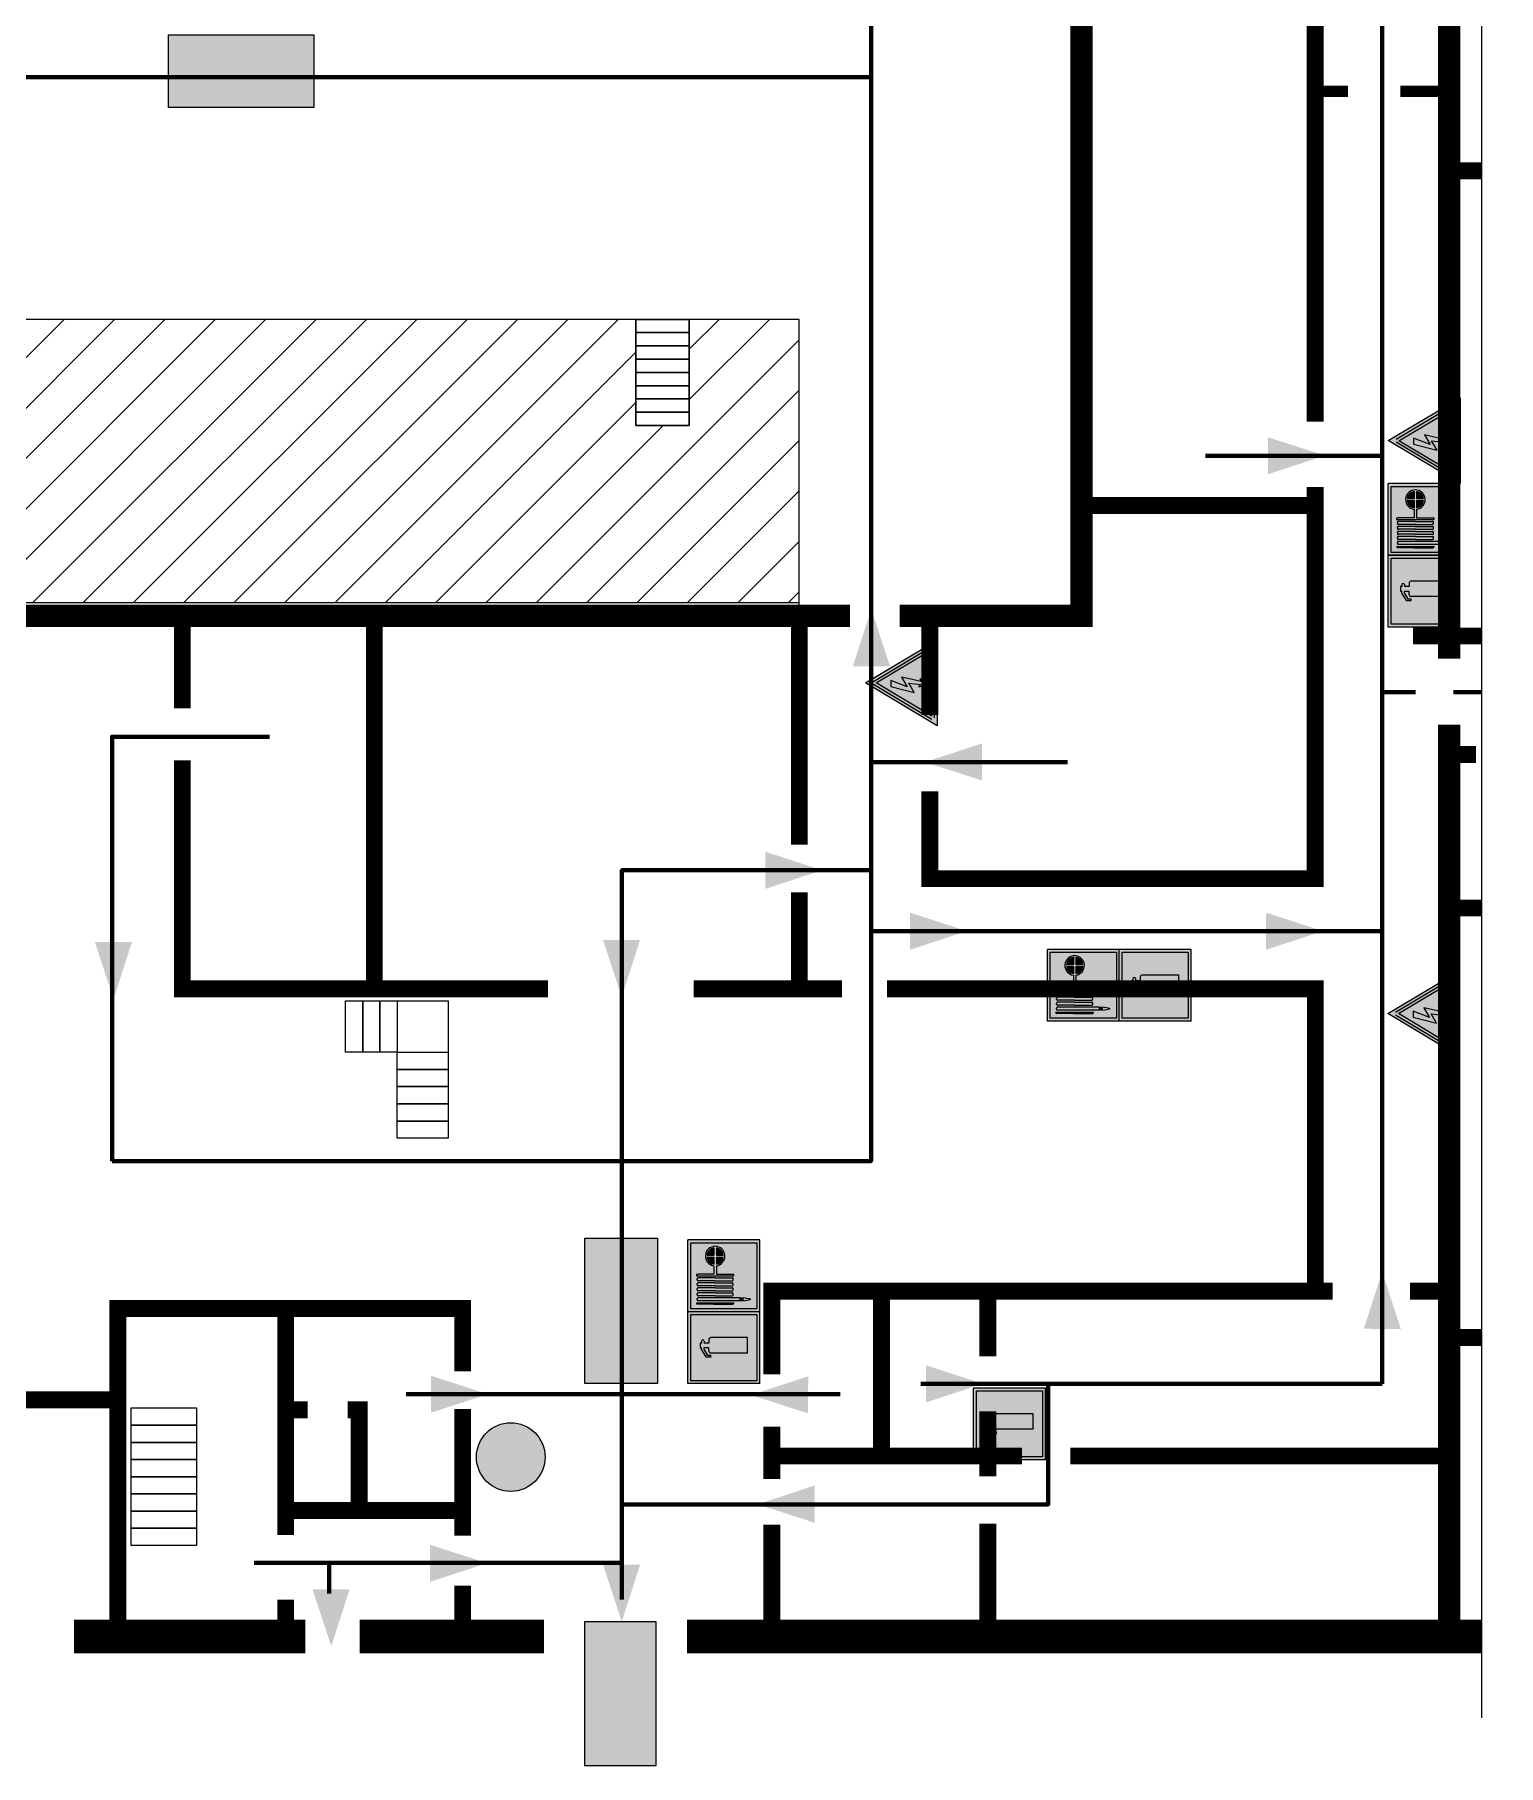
# Model space of a CAD drawing. Header units: millimetres. Extents: x 13114 to 67229, y 22859 to 38520.
# Drawn here: x 18001.1 to 18165.5, y 31716.7 to 31911.1 of the extents above; entities that cross this region are included whole.
import ezdxf

# ---------------------------------------------------------------- set-up
doc = ezdxf.new("R2010")
doc.units = ezdxf.units.MM
doc.linetypes.add('{ Wide Dash }', pattern=[12, 4, -2, 4, -2])
doc.layers.add('План_Штампы', color=7, linetype='Continuous')

# ---------------------------------------------------------------- blocks, each defined once
blk = doc.blocks.new('A$C7B8C2D5B')
at = {"lineweight": 0}
h = blk.add_hatch(color=5, dxfattribs=at)
h.dxf.hatch_style = 1
h.paths.add_polyline_path([(1.397, -3.024, 1), (-2.112, -3.024, 1)])
at = {"color": 5, "lineweight": 0}
blk.add_circle((-0.358, -3.024), 1.755, dxfattribs=at)
blk = doc.blocks.new('A$C32E8229D')
at = {"true_color": 0xffffff}
blk.add_hatch(color=7, dxfattribs=at).paths.add_polyline_path([(0, 0), (0, -8), (16, -8), (16, 0)])
h = blk.add_hatch(color=126)
h.paths.add_polyline_path([(0.2, -0.2), (15.8, -0.2), (15.8, -7.8), (0.2, -7.8)])
h.paths.add_polyline_path([(13.49, -2.05), (12.08, -2.05), (11.37, -2.63, 0.162397), (11.29, -2.84), (11.29, -3.63), (10.35, -3.63), (10.35, -4.05), (11.68, -4.05), (11.68, -3.48), (12.26, -4.28), (11.29, -5.1), (11.29, -6.78), (11.85, -6.78), (11.85, -5.44), (12.8, -4.64), (12.8, -5.94), (14.46, -5.94), (14.46, -5.39), (13.45, -5.39), (13.45, -3.97), (12.46, -2.59), (13.15, -2.59), (13.69, -3.34), (14.18, -3)], flags=16)
h.paths.add_polyline_path([(10.74, -1.82, 1), (11.8, -1.82, 1)], flags=16)
h.paths.add_polyline_path([(9.39, -3.59), (5.99, -3.59), (6.56, -3.03), (5.91, -3.03), (5.1, -3.83), (5.91, -4.64), (6.56, -4.64), (5.99, -4.09), (9.39, -4.09)], flags=16)
h.paths.add_polyline_path([(4.29, -1.08), (1.72, -1.08), (1.72, -6.6), (4.29, -6.6)], flags=16)
at = {"color": 126}
blk.add_lwpolyline([(16, -8), (0, -8), (0, 0), (16, 0)], close=True, dxfattribs=at)
blk = doc.blocks.new('A$C7B4425F7')
at = {"true_color": 0xffffff}
blk.add_hatch(color=7, dxfattribs=at).paths.add_polyline_path([(0, 0), (-16, 0), (-16, -8), (0, -8)])
h = blk.add_hatch(color=126)
h.paths.add_polyline_path([(-0.2, -0.2), (-15.8, -0.2), (-15.8, -7.8), (-0.2, -7.8)])
h.paths.add_polyline_path([(-11.76, -2.03), (-11.76, -3.66), (-11.17, -3.66, -0.568275), (-11.17, -6.18), (-12.58, -6.18), (-12.58, -2.03)], flags=16)
h.paths.add_polyline_path([(-13.33, -4.12, -0.495768), (-13.59, -6.18), (-15.03, -6.18), (-15.03, -2.03), (-13.59, -2.03, -0.487973)], flags=16)
h.paths.add_polyline_path([(-10.25, -2.03), (-9.48, -2.03), (-9.48, -6.18), (-10.25, -6.18)], flags=16)
h.paths.add_polyline_path([(-13.84, -3.69), (-14.24, -3.69), (-14.24, -3.03), (-13.9, -3.03, -0.692621)], flags=0)
h.paths.add_polyline_path([(-9.15, -2.03), (-8.4, -2.03), (-8.04, -3.07), (-7.68, -2.03), (-6.93, -2.03), (-7.64, -4.1), (-6.93, -6.18), (-7.68, -6.18), (-8.04, -5.14), (-8.4, -6.18), (-9.15, -6.18), (-8.44, -4.1)], flags=16)
h.paths.add_polyline_path([(-11.76, -4.46), (-11.42, -4.46, -0.692621), (-11.36, -5.12), (-11.76, -5.12)], flags=0)
h.paths.add_polyline_path([(-13.9, -5.2), (-14.24, -5.2), (-14.24, -4.55), (-13.84, -4.55, -0.708038)], flags=0)
edge = h.paths.add_edge_path(flags=16)
edge.add_ellipse((-5.51, -4.08), major_axis=(0, 2.05), ratio=0.586184, start_angle=0, end_angle=360)
edge = h.paths.add_edge_path(flags=0)
edge.add_ellipse((-5.51, -4.08), major_axis=(0, 1.14), ratio=0.454828, start_angle=0, end_angle=360)
h.paths.add_polyline_path([(-4.13, -4.96, 0.377264), (-3.48, -4.52, 0.0555), (-3.16, -2.03), (-1.66, -2.03), (-1.66, -4.96), (-0.96, -4.96), (-0.96, -7.01), (-1.75, -7.01), (-1.75, -6.18), (-3.3, -6.18), (-3.3, -7.02), (-4.13, -7.02)], flags=16)
h.paths.add_polyline_path([(-2.73, -2.91), (-2.28, -2.91), (-2.28, -4.96), (-3.05, -4.96, 0.079136)], flags=0)
at = {"color": 126}
blk.add_lwpolyline([(-16, -8), (0, -8), (0, 0), (-16, 0)], close=True, dxfattribs=at)
blk = doc.blocks.new('A$C3AD82952')
at = {"true_color": 0xf5f5ff}
h = blk.add_hatch(color=7, dxfattribs=at)
h.dxf.hatch_style = 1
h.paths.add_polyline_path([(8.21, 8.73, 0.414214), (7.89, 9.05), (7.22, 9.05), (7.22, 9.92), (7.59, 9.92, 1), (7.57, 10.36), (7.22, 10.36), (7.22, 10.6), (6.43, 10.6), (6.43, 10.36), (6.01, 10.36), (4.74, 9.59), (4.74, 8.69), (4.98, 8.73), (4.98, 9.26), (6.12, 9.91), (6.43, 9.91), (6.43, 9.05), (5.76, 9.05, 0.414214), (5.44, 8.73), (5.44, 2.2), (8.21, 2.2)], flags=0)
h.paths.add_polyline_path([(12.8, 12.8), (0, 12.8), (0, 0), (12.8, 0)])
h.paths.add_polyline_path([(0.51, 12.29), (12.29, 12.29), (12.29, 0.51), (0.51, 0.51)], flags=16)
h.paths.add_polyline_path([(4.74, 9.59), (6.01, 10.36), (6.43, 10.36), (6.43, 10.6), (7.22, 10.6), (7.22, 10.36), (7.59, 10.36, -0.94586), (7.59, 9.92), (7.22, 9.92), (7.22, 9.05), (7.89, 9.05, -0.414214), (8.21, 8.73), (8.21, 2.2), (5.44, 2.2), (5.44, 8.73, -0.414214), (5.76, 9.05), (6.43, 9.05), (6.43, 9.91), (6.12, 9.91), (4.98, 9.26), (4.98, 8.73), (4.74, 8.69)], flags=0)
h = blk.add_hatch(color=242)
h.dxf.hatch_style = 1
h.paths.add_polyline_path([(12.29, 12.29), (0.51, 12.29), (0.51, 0.51), (12.29, 0.51)])
h.paths.add_polyline_path([(4.74, 8.69), (4.74, 9.59), (6.01, 10.36), (6.43, 10.36), (6.43, 10.6), (7.22, 10.6), (7.22, 10.36), (7.59, 10.36, -0.94586), (7.59, 9.92), (7.22, 9.92), (7.22, 9.05), (7.89, 9.05, -0.414214), (8.21, 8.73), (8.21, 2.2), (5.44, 2.2), (5.44, 8.73, -0.414214), (5.76, 9.05), (6.43, 9.05), (6.43, 9.91), (6.12, 9.91), (4.98, 9.26), (4.98, 8.73)], flags=16)
h = blk.add_hatch(color=7, dxfattribs=at)
h.dxf.hatch_style = 1
h.paths.add_polyline_path([(8.21, 8.73, 0.414214), (7.89, 9.05), (7.22, 9.05), (7.22, 9.92), (7.59, 9.92, 1), (7.57, 10.36), (7.22, 10.36), (7.22, 10.6), (6.43, 10.6), (6.43, 10.36), (6.01, 10.36), (4.74, 9.59), (4.74, 8.69), (4.98, 8.73), (4.98, 9.26), (6.12, 9.91), (6.43, 9.91), (6.43, 9.05), (5.76, 9.05, 0.414214), (5.44, 8.73), (5.44, 2.2), (8.21, 2.2)])
at = {"color": 242, "lineweight": 5}
for p, q in [((0, 0), (0, 12.8)), ((0, 12.8), (12.8, 12.8)), ((12.8, 0), (12.8, 12.8)), ((6.01, 10.36), (4.74, 9.59)), ((4.74, 9.59), (4.74, 8.69)), ((4.98, 9.26), (6.12, 9.91)), ((4.98, 8.73), (4.98, 9.26)), ((6.01, 10.36), (6.43, 10.36)), ((6.12, 9.91), (6.43, 9.91)), ((7.22, 10.6), (6.43, 10.6)), ((6.43, 10.6), (6.43, 10.36)), ((6.43, 9.91), (6.43, 9.05)), ((7.22, 10.36), (7.22, 10.6)), ((7.59, 10.36), (7.22, 10.36)), ((7.22, 9.05), (7.22, 9.92)), ((7.59, 9.92), (7.22, 9.92)), ((4.74, 8.69), (4.98, 8.73)), ((5.44, 2.2), (5.44, 8.73)), ((5.76, 9.05), (6.43, 9.05)), ((7.89, 9.05), (7.22, 9.05)), ((8.21, 2.2), (8.21, 8.73)), ((0, 0), (12.8, 0)), ((5.44, 2.2), (8.21, 2.2))]:
    blk.add_line(p, q, dxfattribs=at)
blk.add_lwpolyline([(0.51, 12.29), (12.29, 12.29), (12.29, 0.51), (0.51, 0.51)], close=True, dxfattribs=at)
for centre, radius, start, end in [((7.58, 10.14), 0.223, 273.1875, 86.8125), ((5.76, 8.73), 0.32, 90, 180), ((7.89, 8.73), 0.32, 0, 90)]:
    blk.add_arc(centre, radius, start, end, dxfattribs=at)
blk = doc.blocks.new('A$C37112FD5')
at = {"true_color": 0xf5f5ff}
h = blk.add_hatch(color=7, dxfattribs=at)
h.dxf.hatch_style = 1
h.paths.add_polyline_path([(12.8, -7.4), (0, -7.4), (0, -20.2), (12.8, -20.2)])
h.paths.add_polyline_path([(12.29, -7.91), (12.29, -19.69), (0.51, -19.69), (0.51, -7.91)], flags=16)
h.paths.add_polyline_path([(4.98, -9.04, -0.42597), (5.17, -9.22), (5.17, -12.25), (5.17, -15.29, -0.432244), (4.98, -15.47), (4.83, -15.47, -0.42597), (4.64, -15.29), (4.64, -12.25), (4.64, -9.22, -0.432244), (4.83, -9.04)], flags=0)
h.paths.add_polyline_path([(4.28, -9.22), (4.28, -12.25), (4.28, -15.29, -0.432244), (4.09, -15.47), (3.94, -15.47, -0.42597), (3.75, -15.29), (3.75, -12.25), (3.75, -9.22, -0.432244), (3.94, -9.04), (4.09, -9.04, -0.42597)], flags=0)
h.paths.add_polyline_path([(5.72, -9.04), (5.87, -9.04, -0.42597), (6.06, -9.22), (6.06, -12.25), (6.06, -15.29, -0.432244), (5.87, -15.47), (5.72, -15.47, -0.42597), (5.53, -15.29), (5.53, -12.25), (5.53, -9.22, -0.432244)], flags=0)
h.paths.add_polyline_path([(6.42, -8.9), (6.5, -8.9, -0.42597), (6.69, -9.08), (6.69, -12.03), (8.21, -12.03, -15.824349), (8.21, -12.47), (6.69, -12.47), (6.69, -15.42, -0.432244), (6.5, -15.6), (6.42, -15.6)], flags=0)
h.paths.add_polyline_path([(3.39, -9.22), (3.39, -12.25), (3.39, -15.29, -0.432244), (3.2, -15.47), (3.05, -15.47, -0.42597), (2.85, -15.29), (2.85, -12.25), (2.85, -9.22, -0.432244), (3.05, -9.04), (3.2, -9.04, -0.42597)], flags=0)
h.paths.add_polyline_path([(2.5, -9.22), (2.5, -16.71), (1.96, -16.71), (1.96, -9.22, -0.432244), (2.15, -9.04), (2.31, -9.04, -0.42597)], flags=0)
h.paths.add_polyline_path([(1.61, -8.9), (1.61, -15.6), (1.57, -15.6, -0.42597), (1.37, -15.42), (1.37, -12.03), (1.37, -9.09, -0.432244), (1.57, -8.9)], flags=0)
h.paths.add_polyline_path([(9.76, -10.81), (9.76, -12.03), (8.49, -12.03, -0.336371)], flags=0)
h.paths.add_polyline_path([(8.49, -12.47), (9.76, -12.47), (9.76, -13.7, -0.336371)], flags=0)
h.paths.add_polyline_path([(10.11, -10.81, -0.336371), (11.38, -12.03), (10.11, -12.03)], flags=0)
h.paths.add_polyline_path([(10.11, -12.47), (11.38, -12.47, -0.336371), (10.11, -13.7)], flags=0)
h.paths.add_polyline_path([(2.5, -16.84), (2.5, -17.05), (1.97, -17.05), (1.97, -16.84)], flags=0)
h.paths.add_polyline_path([(2.5, -17.24, -0.033778), (2.24, -18.6, -0.033778), (1.97, -17.24)], flags=0)
h = blk.add_hatch(color=242)
h.dxf.hatch_style = 1
h.paths.add_polyline_path([(12.29, -7.91), (0.51, -7.91), (0.51, -19.69), (12.29, -19.69)])
h.paths.add_polyline_path([(6.42, -15.6), (6.42, -8.9), (6.5, -8.9, -0.42597), (6.69, -9.08), (6.69, -12.03), (8.21, -12.03, -15.824349), (8.21, -12.47), (6.69, -12.47), (6.69, -15.42, -0.432244), (6.5, -15.6)], flags=16)
h.paths.add_polyline_path([(5.87, -15.47), (5.72, -15.47, -0.42597), (5.53, -15.29), (5.53, -12.25), (5.53, -9.22, -0.432244), (5.72, -9.04), (5.87, -9.04, -0.42597), (6.06, -9.22), (6.06, -12.25), (6.06, -15.29, -0.432244)], flags=16)
h.paths.add_polyline_path([(4.98, -15.47), (4.83, -15.47, -0.42597), (4.64, -15.29), (4.64, -12.25), (4.64, -9.22, -0.432244), (4.83, -9.04), (4.98, -9.04, -0.42597), (5.17, -9.22), (5.17, -12.25), (5.17, -15.29, -0.432244)], flags=16)
h.paths.add_polyline_path([(4.09, -15.47), (3.94, -15.47, -0.42597), (3.75, -15.29), (3.75, -12.25), (3.75, -9.22, -0.432244), (3.94, -9.04), (4.09, -9.04, -0.42597), (4.28, -9.22), (4.28, -12.25), (4.28, -15.29, -0.432244)], flags=16)
h.paths.add_polyline_path([(3.2, -15.47), (3.05, -15.47, -0.42597), (2.85, -15.29), (2.85, -12.25), (2.85, -9.22, -0.432244), (3.05, -9.04), (3.2, -9.04, -0.42597), (3.39, -9.22), (3.39, -12.25), (3.39, -15.29, -0.432244)], flags=16)
h.paths.add_polyline_path([(2.5, -17.05), (1.97, -17.05), (1.97, -16.84), (2.5, -16.84)], flags=16)
h.paths.add_polyline_path([(2.5, -17.24, -0.033778), (2.24, -18.6, -0.033778), (1.97, -17.24)], flags=16)
h.paths.add_polyline_path([(2.5, -16.71), (1.96, -16.71), (1.96, -9.22, -0.432244), (2.15, -9.04), (2.31, -9.04, -0.42597), (2.5, -9.22)], flags=16)
h.paths.add_polyline_path([(1.61, -15.6), (1.57, -15.6, -0.42597), (1.37, -15.42), (1.37, -12.03), (1.37, -9.09, -0.432244), (1.57, -8.9), (1.61, -8.9)], flags=16)
h.paths.add_polyline_path([(8.49, -12.47), (9.76, -12.47), (9.76, -13.7, -0.336371)], flags=0)
h.paths.add_polyline_path([(10.11, -13.7), (10.11, -12.47), (11.38, -12.47, -0.336371)], flags=0)
h.paths.add_polyline_path([(8.49, -12.03, -0.336371), (9.76, -10.81), (9.76, -12.03)], flags=0)
h.paths.add_polyline_path([(10.11, -12.03), (10.11, -10.81, -0.336371), (11.38, -12.03)], flags=0)
h = blk.add_hatch(color=7, dxfattribs=at)
h.dxf.hatch_style = 1
h.paths.add_polyline_path([(1.61, -8.9), (1.57, -8.9, 0.432244), (1.37, -9.09), (1.37, -12.03), (1.37, -15.42, 0.42597), (1.57, -15.6), (1.61, -15.6)])
h.paths.add_polyline_path([(2.5, -9.22, 0.42597), (2.31, -9.04), (2.15, -9.04, 0.432244), (1.96, -9.22), (1.96, -16.71), (2.5, -16.71)])
h.paths.add_polyline_path([(2.5, -16.84), (1.97, -16.84), (1.97, -17.05), (2.5, -17.05)])
h.paths.add_polyline_path([(2.5, -17.24), (1.97, -17.24, 0.033778), (2.24, -18.6, 0.033778)])
h.paths.add_polyline_path([(3.39, -12.25), (3.39, -9.22, 0.42597), (3.2, -9.04), (3.05, -9.04, 0.432244), (2.85, -9.22), (2.85, -12.25), (2.85, -15.29, 0.42597), (3.05, -15.47), (3.2, -15.47, 0.432244), (3.39, -15.29)])
h.paths.add_polyline_path([(4.28, -12.25), (4.28, -9.22, 0.42597), (4.09, -9.04), (3.94, -9.04, 0.432244), (3.75, -9.22), (3.75, -12.25), (3.75, -15.29, 0.42597), (3.94, -15.47), (4.09, -15.47, 0.432244), (4.28, -15.29)])
h.paths.add_polyline_path([(5.17, -12.25), (5.17, -9.22, 0.42597), (4.98, -9.04), (4.83, -9.04, 0.432244), (4.64, -9.22), (4.64, -12.25), (4.64, -15.29, 0.42597), (4.83, -15.47), (4.98, -15.47, 0.432244), (5.17, -15.29)])
h.paths.add_polyline_path([(6.06, -12.25), (6.06, -9.22, 0.42597), (5.87, -9.04), (5.72, -9.04, 0.432244), (5.53, -9.22), (5.53, -12.25), (5.53, -15.29, 0.42597), (5.72, -15.47), (5.87, -15.47, 0.432244), (6.06, -15.29)])
h.paths.add_polyline_path([(6.69, -12.47), (8.21, -12.47, 15.824349), (8.21, -12.03), (6.69, -12.03), (6.69, -9.08, 0.42597), (6.5, -8.9), (6.42, -8.9), (6.42, -15.6), (6.5, -15.6, 0.432244), (6.69, -15.42)])
h.paths.add_polyline_path([(8.49, -12.47), (9.76, -12.47), (9.76, -13.7, -0.336371)], flags=16)
h.paths.add_polyline_path([(8.49, -12.03, -0.336371), (9.76, -10.81), (9.76, -12.03)], flags=16)
h.paths.add_polyline_path([(10.11, -12.47), (11.38, -12.47, -0.336371), (10.11, -13.7)], flags=16)
h.paths.add_polyline_path([(10.11, -12.03), (10.11, -10.81, -0.336371), (11.38, -12.03)], flags=16)
h = blk.add_hatch(color=242)
h.dxf.hatch_style = 1
h.paths.add_polyline_path([(9.76, -10.81, 0.336371), (8.49, -12.03), (9.76, -12.03)])
h.paths.add_polyline_path([(10.11, -10.81), (10.11, -12.03), (11.38, -12.03, 0.336371)])
h.paths.add_polyline_path([(11.38, -12.47), (10.11, -12.47), (10.11, -13.7, 0.336371)])
h.paths.add_polyline_path([(9.76, -12.47), (8.49, -12.47, 0.336371), (9.76, -13.7)])
at = {"color": 242, "lineweight": 5}
for p, q in [((0, -20.2), (0, -7.4)), ((0, -7.4), (12.8, -7.4)), ((1.37, -12.03), (1.37, -9.08)), ((1.57, -8.9), (1.61, -8.9)), ((1.61, -8.9), (1.61, -15.6)), ((1.96, -16.71), (1.96, -9.22)), ((2.15, -9.04), (2.31, -9.04)), ((2.5, -16.71), (2.5, -9.22)), ((2.85, -12.25), (2.85, -9.22)), ((3.05, -9.04), (3.2, -9.04)), ((3.39, -12.25), (3.39, -9.22)), ((3.75, -12.25), (3.75, -9.22)), ((3.94, -9.04), (4.09, -9.04)), ((4.28, -12.25), (4.28, -9.22)), ((4.64, -12.25), (4.64, -9.22)), ((4.83, -9.04), (4.98, -9.04)), ((5.17, -12.25), (5.17, -9.22)), ((5.53, -12.25), (5.53, -9.22)), ((5.72, -9.04), (5.87, -9.04)), ((6.06, -12.25), (6.06, -9.22)), ((6.42, -8.9), (6.42, -15.6)), ((6.5, -8.9), (6.42, -8.9)), ((6.69, -12.03), (6.69, -9.08)), ((12.8, -20.2), (12.8, -7.4)), ((1.37, -12.03), (1.37, -15.42)), ((2.85, -12.25), (2.85, -15.29)), ((3.39, -12.25), (3.39, -15.29)), ((3.75, -12.25), (3.75, -15.29)), ((4.28, -12.25), (4.28, -15.29)), ((4.64, -12.25), (4.64, -15.29)), ((5.17, -12.25), (5.17, -15.29)), ((5.53, -12.25), (5.53, -15.29)), ((6.06, -12.25), (6.06, -15.29)), ((8.21, -12.03), (6.69, -12.03)), ((9.76, -12.03), (8.49, -12.03)), ((9.76, -10.81), (9.76, -12.03)), ((10.11, -10.81), (10.11, -12.03)), ((11.38, -12.03), (10.11, -12.03)), ((8.21, -12.47), (6.69, -12.47)), ((6.69, -12.47), (6.69, -15.42)), ((9.76, -12.47), (8.49, -12.47)), ((9.76, -12.47), (9.76, -13.7)), ((11.38, -12.47), (10.11, -12.47)), ((10.11, -12.47), (10.11, -13.7)), ((1.57, -15.6), (1.61, -15.6)), ((1.96, -16.71), (2.5, -16.71)), ((1.97, -16.84), (2.5, -16.84)), ((1.97, -17.05), (1.97, -16.84)), ((2.5, -17.05), (1.97, -17.05)), ((1.97, -17.24), (2.5, -17.24)), ((2.5, -16.84), (2.5, -17.05)), ((3.05, -15.47), (3.2, -15.47)), ((3.94, -15.47), (4.09, -15.47)), ((4.83, -15.47), (4.98, -15.47)), ((5.72, -15.47), (5.87, -15.47)), ((6.42, -15.6), (6.5, -15.6)), ((0, -20.2), (12.8, -20.2))]:
    blk.add_line(p, q, dxfattribs=at)
blk.add_lwpolyline([(0.51, -7.91), (12.29, -7.91), (12.29, -19.69), (0.51, -19.69)], close=True, dxfattribs=at)
for centre, radius, start, end in [((1.56, -9.09), 0.182, 87.1027, 180.6071), ((2.15, -9.22), 0.182, 87.1027, 180.6071), ((2.32, -9.22), 0.182, 359.3929, 92.8973), ((3.04, -9.22), 0.182, 87.1027, 180.6071), ((3.21, -9.22), 0.182, 359.3929, 92.8973), ((3.93, -9.22), 0.182, 87.1027, 180.6071), ((4.1, -9.22), 0.182, 359.3929, 92.8973), ((4.82, -9.22), 0.182, 87.1027, 180.6071), ((4.99, -9.22), 0.182, 359.3929, 92.8973), ((5.71, -9.22), 0.182, 87.1027, 180.6071), ((5.88, -9.22), 0.182, 359.3929, 92.8973), ((6.51, -9.09), 0.182, 359.3929, 92.8973), ((9.93, -12.25), 1.74, 187.2319, 172.7681), ((9.93, -12.25), 1.46, 96.9927, 171.3585), ((9.93, -12.25), 1.46, 8.6415, 83.0073), ((1.56, -15.42), 0.182, 179.3929, 272.8973), ((3.04, -15.29), 0.182, 179.3929, 272.8973), ((3.21, -15.29), 0.182, 267.1027, 0.6071), ((3.93, -15.29), 0.182, 179.3929, 272.8973), ((4.1, -15.29), 0.182, 267.1027, 0.6071), ((4.82, -15.29), 0.182, 179.3929, 272.8973), ((4.99, -15.29), 0.182, 267.1027, 0.6071), ((5.71, -15.29), 0.182, 179.3929, 272.8973), ((5.88, -15.29), 0.182, 267.1027, 0.6071), ((6.51, -15.42), 0.182, 267.1027, 0.6071), ((9.93, -12.25), 1.46, 188.6415, 263.0073), ((9.93, -12.25), 1.46, 276.9927, 351.3585), ((12.17, -15.98), 10.27, 187.041, 194.7793), ((-7.7, -15.98), 10.27, 345.2207, 352.959)]:
    blk.add_arc(centre, radius, start, end, dxfattribs=at)
blk = doc.blocks.new('A$C3E6D3DDE')
at = {"lineweight": 5}
h = blk.add_hatch(color=40, dxfattribs=at)
h.paths.add_polyline_path([(24.1, 1.45), (16.46, -11.35), (31.74, -11.35)])
h.paths.add_polyline_path([(24.09, -0.46), (30.03, -10.41), (18.14, -10.41)], flags=16)
h.paths.add_polyline_path([(24.54, -3.08), (23.41, -6.02), (25.13, -5.01), (24.33, -8.5), (24.82, -8.27), (23.79, -9.86), (23.4, -8.04), (23.8, -8.43), (24.04, -6.29), (22.39, -7.25), (23.44, -3.08)], flags=0)
h = blk.add_hatch(color=256, dxfattribs=at)
h.paths.add_polyline_path([(24.37, 0.03, 0.567511), (23.82, 0.03), (17.59, -10.4, 0.582454), (17.86, -10.88), (30.32, -10.88, 0.582149), (30.6, -10.4)])
h.paths.add_polyline_path([(24.09, -0.46), (18.14, -10.41), (30.03, -10.41)], flags=16)
h.paths.add_polyline_path([(24.54, -3.08), (23.41, -6.02), (25.13, -5.01), (24.33, -8.5), (24.82, -8.27), (23.79, -9.86), (23.4, -8.04), (23.8, -8.43), (24.04, -6.29), (22.39, -7.25), (23.44, -3.08)], flags=0)
h = blk.add_hatch(color=40, dxfattribs=at)
h.paths.add_polyline_path([(24.09, -0.46), (18.14, -10.41), (30.03, -10.41)])
h.paths.add_polyline_path([(24.82, -8.27), (23.79, -9.86), (23.4, -8.04), (23.8, -8.43), (24.04, -6.29), (22.39, -7.25), (23.44, -3.08), (24.54, -3.08), (23.41, -6.02), (25.13, -5.01), (24.33, -8.5)], flags=16)
at = {"color": 40, "lineweight": 5}
for p, q in [((16.46, -11.35), (24.1, 1.45)), ((24.1, 1.45), (31.74, -11.35))]:
    blk.add_line(p, q, dxfattribs=at)
at = {"lineweight": 5}
for p, q in [((17.59, -10.4), (23.82, 0.03)), ((24.37, 0.03), (30.6, -10.4)), ((18.14, -10.41), (24.09, -0.46)), ((23.44, -3.08), (22.39, -7.25)), ((23.41, -6.02), (24.54, -3.08)), ((24.54, -3.08), (23.44, -3.08)), ((24.09, -0.46), (30.03, -10.41)), ((25.13, -5.01), (23.41, -6.02)), ((24.33, -8.5), (25.13, -5.01)), ((22.39, -7.25), (24.04, -6.29)), ((23.8, -8.43), (23.4, -8.04)), ((23.4, -8.04), (23.79, -9.86)), ((23.79, -9.86), (24.82, -8.27)), ((24.04, -6.29), (23.8, -8.43)), ((24.82, -8.27), (24.33, -8.5)), ((17.86, -10.88), (30.32, -10.88)), ((18.14, -10.41), (30.03, -10.41))]:
    blk.add_line(p, q, dxfattribs=at)
at = {"color": 50, "lineweight": 5}
blk.add_line((31.74, -11.35), (16.46, -11.35), dxfattribs=at)

msp = doc.modelspace()

# ---------------------------------------------------------------- hatches: boundary and pattern name
at = {"lineweight": 0}
h = msp.add_hatch(dxfattribs=at)
h.set_pattern_fill('ANSI31', color=256, scale=1.26, angle=180)
h.set_pattern_definition([(225, (39999.5723, 41642.58), (2.8287807, -2.8287807), [])])
h.paths.add_polyline_path([(18087.01, 31867.06), (18087.01, 31879.1), (18074.66, 31879.1), (18074.66, 31877.61), (18074.66, 31876.12), (18074.66, 31874.63), (18074.66, 31873.14), (18074.66, 31871.65), (18074.66, 31870.16), (18074.66, 31868.66), (18074.66, 31867.17), (18068.65, 31867.17), (18068.65, 31868.66), (18068.65, 31870.16), (18068.65, 31871.65), (18068.65, 31873.14), (18068.65, 31874.63), (18068.65, 31876.12), (18068.65, 31877.61), (18068.65, 31879.1), (17990.53, 31879.1), (17990.53, 31894.27), (17914.28, 31894.27), (17914.28, 31883.83), (17908.27, 31883.83), (17908.27, 31894.27), (17901.41, 31894.27), (17901.41, 31847.29), (18087.01, 31847.29)])

# ---------------------------------------------------------------- linework, layer by layer
for points in [[(18163.64, 31933.96), (18163.64, 31722.07)], [(18087.01, 31845.82), (18087.01, 31867.06), (18087.01, 31879.1), (17990.53, 31879.1), (17990.53, 31894.27), (17914.28, 31894.27), (17914.28, 31883.83), (17908.27, 31883.83), (17908.27, 31894.27), (17901.41, 31894.27), (17901.41, 31847.29), (18087.01, 31847.29), (18087.01, 31859.76)], [(18041.84, 31802.58), (18047.58, 31802.58), (18047.58, 31796.81)]]:
    msp.add_lwpolyline(points, dxfattribs=at)
for points, const_width in [([(18098.27, 31845.82), (18118.71, 31845.82), (18118.71, 31921.03)], 2.52), ([(18144.96, 31920.99), (18144.96, 31867.63)], 1.89), ([(18160.01, 31841.01), (18160.01, 31919.93)], 2.52), ([(18148.63, 31904.71), (18145.08, 31904.71)], 1.26), ([(18159.82, 31904.71), (18154.5, 31904.71)], 1.26), ([(18163.64, 31895.77), (18159.98, 31895.77)], 1.89), ([(18144.96, 31860.27), (18144.96, 31816.3), (18101.68, 31816.3), (18101.68, 31826.1)], 1.89), ([(18118.71, 31858.2), (18144.96, 31858.2)], 1.89), ([(18017.71, 31845.82), (17858.17, 31845.82)], 2.52), ([(18017.71, 31845.82), (18017.71, 31845.82), (18092.71, 31845.82)], 2.52), ([(18017.71, 31845.82), (18017.71, 31835.44)], 1.89), ([(18039.28, 31803.94), (18039.28, 31845.82)], 1.89), ([(18087.01, 31845.82), (18087.01, 31820.1)], 1.89), ([(18101.68, 31845.82), (18101.68, 31834.67)], 1.89), ([(18163.64, 31843.54), (18155.95, 31843.54)], 1.89), ([(18160.01, 31731.2), (18160.01, 31833.59)], 2.52), ([(18058.8, 31803.94), (18017.71, 31803.94), (18017.71, 31829.59)], 1.89), ([(18160.01, 31830.25), (18163.01, 31830.25)], 1.89), ([(18087.01, 31803.94), (18087.01, 31814.77)], 1.89), ([(18163.64, 31813), (18160.01, 31813)], 1.89), ([(18091.79, 31803.94), (18075.14, 31803.94)], 1.89), ([(18144.98, 31769.98), (18144.98, 31803.94), (18096.88, 31803.94)], 1.89), ([(18083.93, 31760.66), (18083.93, 31769.98), (18146.92, 31769.98)], 1.89), ([(18096.25, 31751.48), (18096.25, 31769.98)], 1.89), ([(18108.19, 31769.98), (18108.19, 31762.66)], 1.89), ([(18155.6, 31769.98), (18159.24, 31769.98)], 1.89), ([(18049.2, 31760.98), (18049.2, 31768.05), (18010.47, 31768.05), (18010.47, 31732.12)], 1.89), ([(18029.33, 31742.62), (18029.33, 31768.05)], 1.89), ([(18163.65, 31764.78), (18160.01, 31764.78)], 1.89), ([(18010.47, 31757.78), (17965.01, 31757.78)], 1.89), ([(18029.33, 31756.66), (18031.78, 31756.66)], 1.89), ([(18037.58, 31745.37), (18037.58, 31756.66), (18036.3, 31756.66)], 1.89), ([(18049.2, 31742.52), (18049.2, 31756.76)], 1.89), ([(18108.19, 31756.51), (18108.19, 31749.19)], 1.89), ([(18083.93, 31751.48), (18083.93, 31754.78)], 1.89), ([(18112.04, 31751.48), (18083.93, 31751.48), (18083.93, 31748.91)], 1.89), ([(18159.67, 31751.48), (18117.44, 31751.48)], 1.89), ([(18049.2, 31745.37), (18029.33, 31745.37)], 1.89), ([(18083.93, 31743.78), (18083.93, 31731.65)], 1.89), ([(18108.19, 31743.87), (18108.19, 31731.75)], 1.89), ([(18049.2, 31731.4), (18049.2, 31736.93)], 1.89), ([(18029.33, 31731.43), (18029.33, 31735.36)], 1.89), ([(18031.52, 31731.2), (18005.53, 31731.2)], 3.78), ([(18058.33, 31731.2), (18037.64, 31731.2)], 3.78), ([(18163.64, 31731.2), (18074.39, 31731.2)], 3.78)]:
    msp.add_lwpolyline(points, dxfattribs=dict(at, const_width=const_width))
at = {"color": 126, "lineweight": 100, "true_color": 0x008754}
for points in [[(18117.12, 31829.39), (18095.07, 31829.39), (18095.07, 31914.9)], [(18152.49, 31914.21), (18152.49, 31759.58)], [(17864.99, 31880.48), (17882.48, 31880.48), (17896.08, 31906.29), (18095.07, 31906.29)], [(18152.49, 31863.79), (18132.65, 31863.79)], [(18027.5, 31832.23), (18009.82, 31832.23), (18009.82, 31784.59)], [(18095.07, 31829.39), (18095.07, 31784.59), (18067.08, 31784.59), (18067.08, 31735.37)], [(18067.08, 31784.59), (18067.08, 31817.24), (18095.07, 31817.24)], [(18095.07, 31810.42), (18152.49, 31810.42)], [(18067.08, 31784.59), (18009.82, 31784.59)], [(18114.98, 31759.58), (18114.98, 31746.04), (18067.08, 31746.04)], [(18152.49, 31759.58), (18100.66, 31759.58)], [(18067.08, 31758.41), (18042.86, 31758.41)], [(18067.08, 31758.41), (18091.61, 31758.41)], [(18025.79, 31739.48), (18067.08, 31739.48)], [(18034.22, 31739.48), (18034.22, 31736.04)]]:
    msp.add_lwpolyline(points, dxfattribs=at)
at = {"lineweight": 0}
for points in [[(18074.66, 31879.1), (18068.65, 31879.1), (18068.65, 31867.17), (18074.66, 31867.17)], [(18068.65, 31879.1), (18074.66, 31879.1), (18074.66, 31877.61), (18068.65, 31877.61)], [(18068.65, 31877.61), (18074.66, 31877.61), (18074.66, 31876.12), (18068.65, 31876.12)], [(18068.65, 31876.12), (18074.66, 31876.12), (18074.66, 31874.63), (18068.65, 31874.63)], [(18068.65, 31874.63), (18074.66, 31874.63), (18074.66, 31873.14), (18068.65, 31873.14)], [(18068.65, 31873.14), (18074.66, 31873.14), (18074.66, 31871.65), (18068.65, 31871.65)], [(18068.65, 31871.65), (18074.66, 31871.65), (18074.66, 31870.16), (18068.65, 31870.16)], [(18068.65, 31870.16), (18074.66, 31870.16), (18074.66, 31868.66), (18068.65, 31868.66)], [(18068.65, 31868.66), (18074.66, 31868.66), (18074.66, 31867.17), (18068.65, 31867.17)], [(18037.98, 31802.58), (18037.98, 31796.84), (18036.05, 31796.84), (18036.05, 31802.58)], [(18039.91, 31802.58), (18039.91, 31796.84), (18037.98, 31796.84), (18037.98, 31802.58)], [(18041.84, 31802.58), (18041.84, 31796.84), (18039.91, 31796.84), (18039.91, 31802.58)], [(18041.84, 31796.81), (18047.58, 31796.81), (18047.58, 31794.88), (18041.84, 31794.88)], [(18041.84, 31794.88), (18047.58, 31794.88), (18047.58, 31792.95), (18041.84, 31792.95)], [(18041.84, 31792.95), (18047.58, 31792.95), (18047.58, 31791.02), (18041.84, 31791.02)], [(18041.84, 31791.02), (18047.58, 31791.02), (18047.58, 31789.09), (18041.84, 31789.09)], [(18041.84, 31789.09), (18047.58, 31789.09), (18047.58, 31787.16), (18041.84, 31787.16)], [(18011.97, 31756.87), (18019.29, 31756.87), (18019.29, 31754.94), (18011.97, 31754.94)], [(18011.97, 31754.94), (18019.29, 31754.94), (18019.29, 31753.01), (18011.97, 31753.01)], [(18011.97, 31753.01), (18019.29, 31753.01), (18019.29, 31751.08), (18011.97, 31751.08)], [(18011.97, 31751.08), (18019.29, 31751.08), (18019.29, 31749.15), (18011.97, 31749.15)], [(18011.97, 31749.15), (18019.29, 31749.15), (18019.29, 31747.22), (18011.97, 31747.22)], [(18011.97, 31747.22), (18019.29, 31747.22), (18019.29, 31745.29), (18011.97, 31745.29)], [(18011.97, 31745.29), (18019.29, 31745.29), (18019.29, 31743.36), (18011.97, 31743.36)], [(18011.97, 31743.36), (18019.29, 31743.36), (18019.29, 31741.43), (18011.97, 31741.43)]]:
    msp.add_lwpolyline(points, close=True, dxfattribs=at)
at = {"color": 126, "linetype": '{ Wide Dash }', "lineweight": 100, "true_color": 0x008754}
for points in [[(18156.22, 31837.23), (18152.75, 31837.23)], [(18163.64, 31837.23), (18160.48, 31837.23)]]:
    msp.add_lwpolyline(points, dxfattribs=at)
at = {"layer": 'План_Штампы', "color": 126, "true_color": 0x008754}
for points in [[(18139.64, 31861.7), (18139.65, 31865.86), (18146.05, 31863.8)], [(18097.2, 31840.15), (18093.03, 31840.16), (18095.1, 31846.55)], [(18107.54, 31831.49), (18107.52, 31827.33), (18101.13, 31829.39)], [(18083.18, 31815.15), (18083.2, 31819.32), (18089.59, 31817.25)], [(18099.45, 31808.32), (18099.46, 31812.48), (18105.85, 31810.42)], [(18139.44, 31808.32), (18139.45, 31812.48), (18145.84, 31810.42)], [(18007.89, 31809.19), (18012.06, 31809.18), (18009.99, 31802.78)], [(18064.96, 31809.43), (18069.13, 31809.42), (18067.07, 31803.03)], [(18154.58, 31765.75), (18150.41, 31765.76), (18152.48, 31772.15)], [(18045.63, 31756.33), (18045.64, 31760.49), (18052.04, 31758.43)], [(18088.01, 31760.43), (18088, 31756.26), (18081.6, 31758.33)], [(18101.23, 31757.49), (18101.24, 31761.66), (18107.63, 31759.59)], [(18088.73, 31748.16), (18088.72, 31743.99), (18082.32, 31746.06)], [(18045.53, 31737.35), (18045.54, 31741.52), (18051.93, 31739.45)], [(18064.97, 31739.28), (18069.13, 31739.27), (18067.07, 31732.88)], [(18032.33, 31736.52), (18036.5, 31736.51), (18034.44, 31730.12)]]:
    msp.add_solid(points, dxfattribs=at)

# ---------------------------------------------------------------- block references
for name, p, xscale, yscale, zscale, rotation in [('A$C3E6D3DDE', (18154.07, 31850.3), 0.6300000000000001, 0.6300000000000001, 0.6300000000000001, 90), ('A$C37112FD5', (18148.49, 31852.6), 0.6299983876571059, 0.6299983876571059, 0.6299983876571059, 90), ('A$C3AD82952', (18161.22, 31844.54), 0.6300000000000001, 0.6300000000000001, 0.6300000000000001, 90), ('A$C3E6D3DDE', (18095.35, 31823.1), 0.6300000000000001, 0.6300000000000001, 0.6300000000000001, 90), ('A$C37112FD5', (18110.22, 31800.3), 0.6299983876571059, 0.6299983876571059, 0.6299983876571059, 90), ('A$C3AD82952', (18131.01, 31800.3), 0.6300000000000001, 0.6300000000000001, 0.6300000000000001, 90), ('A$C3E6D3DDE', (18154.01, 31785.97), 0.6300000000000001, 0.6300000000000001, 0.6300000000000001, 90), ('A$C37112FD5', (18069.84, 31767.67), 0.6299983876571059, 0.6299983876571059, 0.6299983876571059, 90), ('A$C3AD82952', (18082.57, 31759.61), 0.6300000000000001, 0.6300000000000001, 0.6300000000000001, 90), ('A$C3AD82952', (18114.66, 31751.05), 0.6300000000000001, 0.6300000000000001, 0.6300000000000001, 90), ('A$C7B8C2D5B', (18053.82, 31744.72), 2.194838708102703, 2.194838708102703, 2.194838708102703, 180)]:
    msp.add_blockref(name, p, dxfattribs=dict(xscale=xscale, yscale=yscale, zscale=zscale, rotation=rotation))
at = {"layer": 'План_Штампы', "color": 126, "true_color": 0x008754, "xscale": 1.020610974797569, "yscale": 1.020610974797569, "zscale": 1.020610974797569}
for p, rotation in [((18032.48, 31902.87), 179.9978653237145), ((18062.93, 31759.61), 89.99786532371449)]:
    msp.add_blockref('A$C32E8229D', p, dxfattribs=dict(at, rotation=rotation))
at = {"layer": 'План_Штампы', "xscale": 1.008, "yscale": 1.008, "zscale": 1.008, "rotation": 90}
msp.add_blockref('A$C7B4425F7', (18062.88, 31732.87), dxfattribs=at)

doc.saveas('drawing.dxf')
